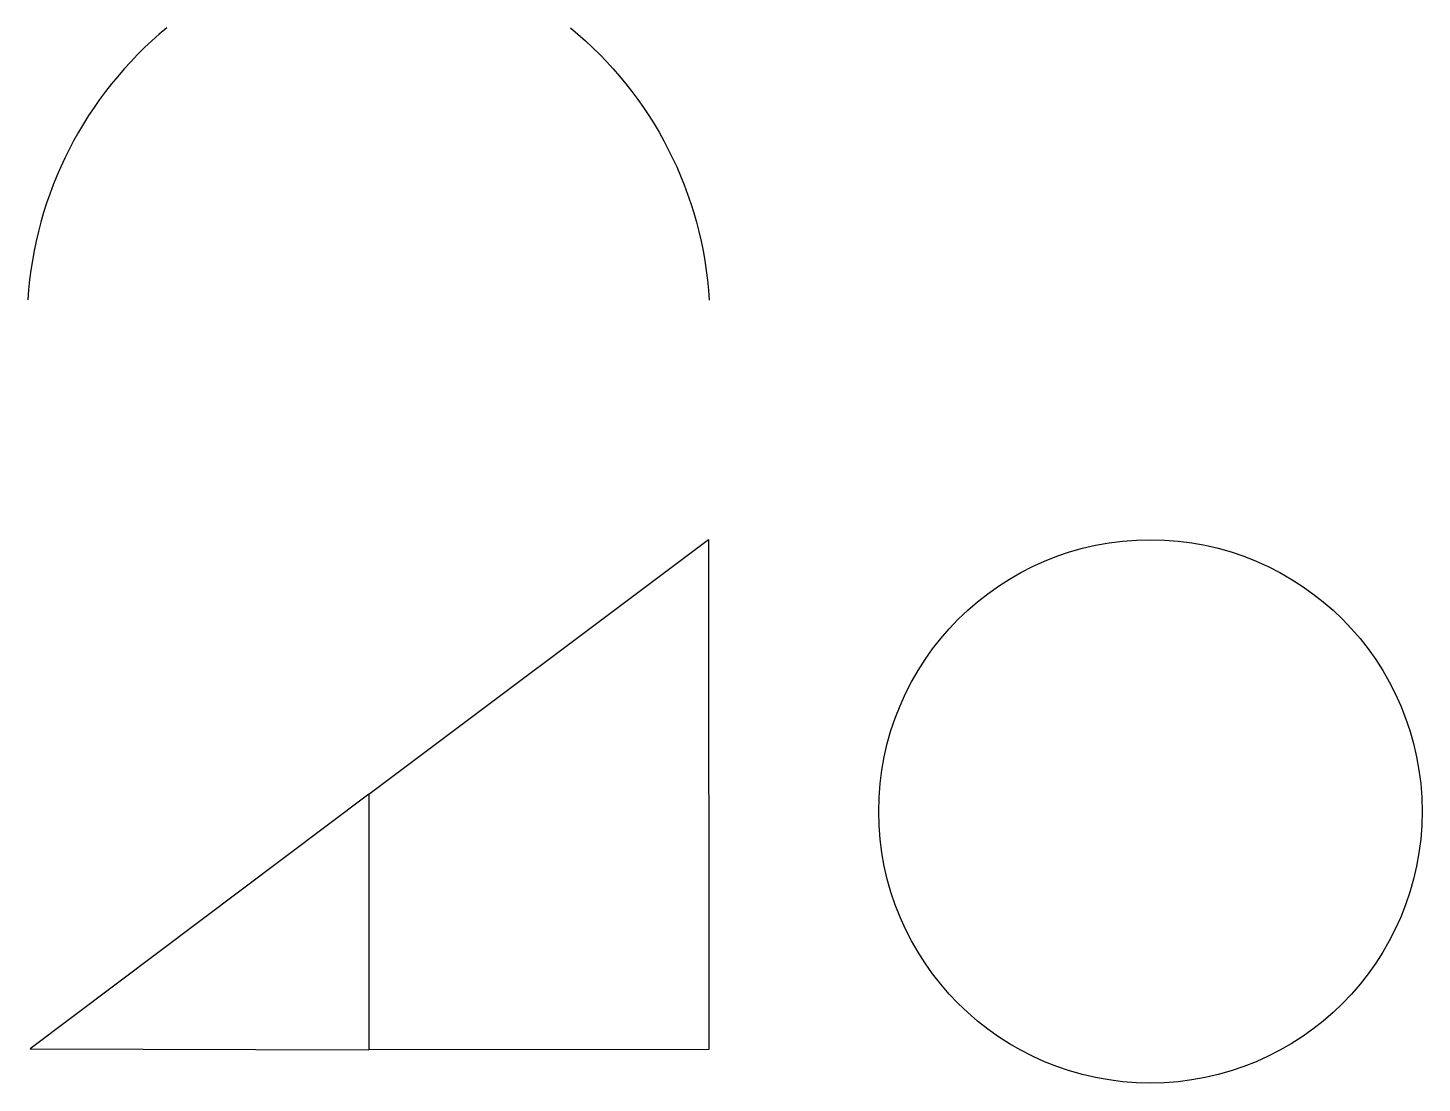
# Model space of a CAD drawing. Header units: millimetres. Extents: x 50 to 460, y 40 to 351.
import ezdxf

# ---------------------------------------------------------------- set-up
doc = ezdxf.new("R2010")
doc.units = ezdxf.units.MM
doc.layers.add('CENTERLINE', color=5, linetype='Continuous')

msp = doc.modelspace()

# ---------------------------------------------------------------- linework, layer by layer
at = {"layer": 'CENTERLINE'}
for points in [[(90.64791, 350.538777, 0.2078873403), (49.766137, 270.565277)], [(209.350767, 350.537192, -0.2103413649), (250.165449, 270.473372)]]:
    msp.add_lwpolyline(points, format="xyb", dxfattribs=at)
for points in [[(150.048964, 125.097617), (250.041622, 200.027901), (250.052939, 49.950978), (150.048901, 49.891299)], [(150.048964, 125.097617), (50.426207, 50.139505), (150.048901, 49.891299)], [(150.048964, 125.097617), (150.048901, 49.891299)]]:
    msp.add_lwpolyline(points, dxfattribs=at)
msp.add_circle((379.999572, 119.99995), 79.938993, dxfattribs=at)

doc.saveas('drawing.dxf')
